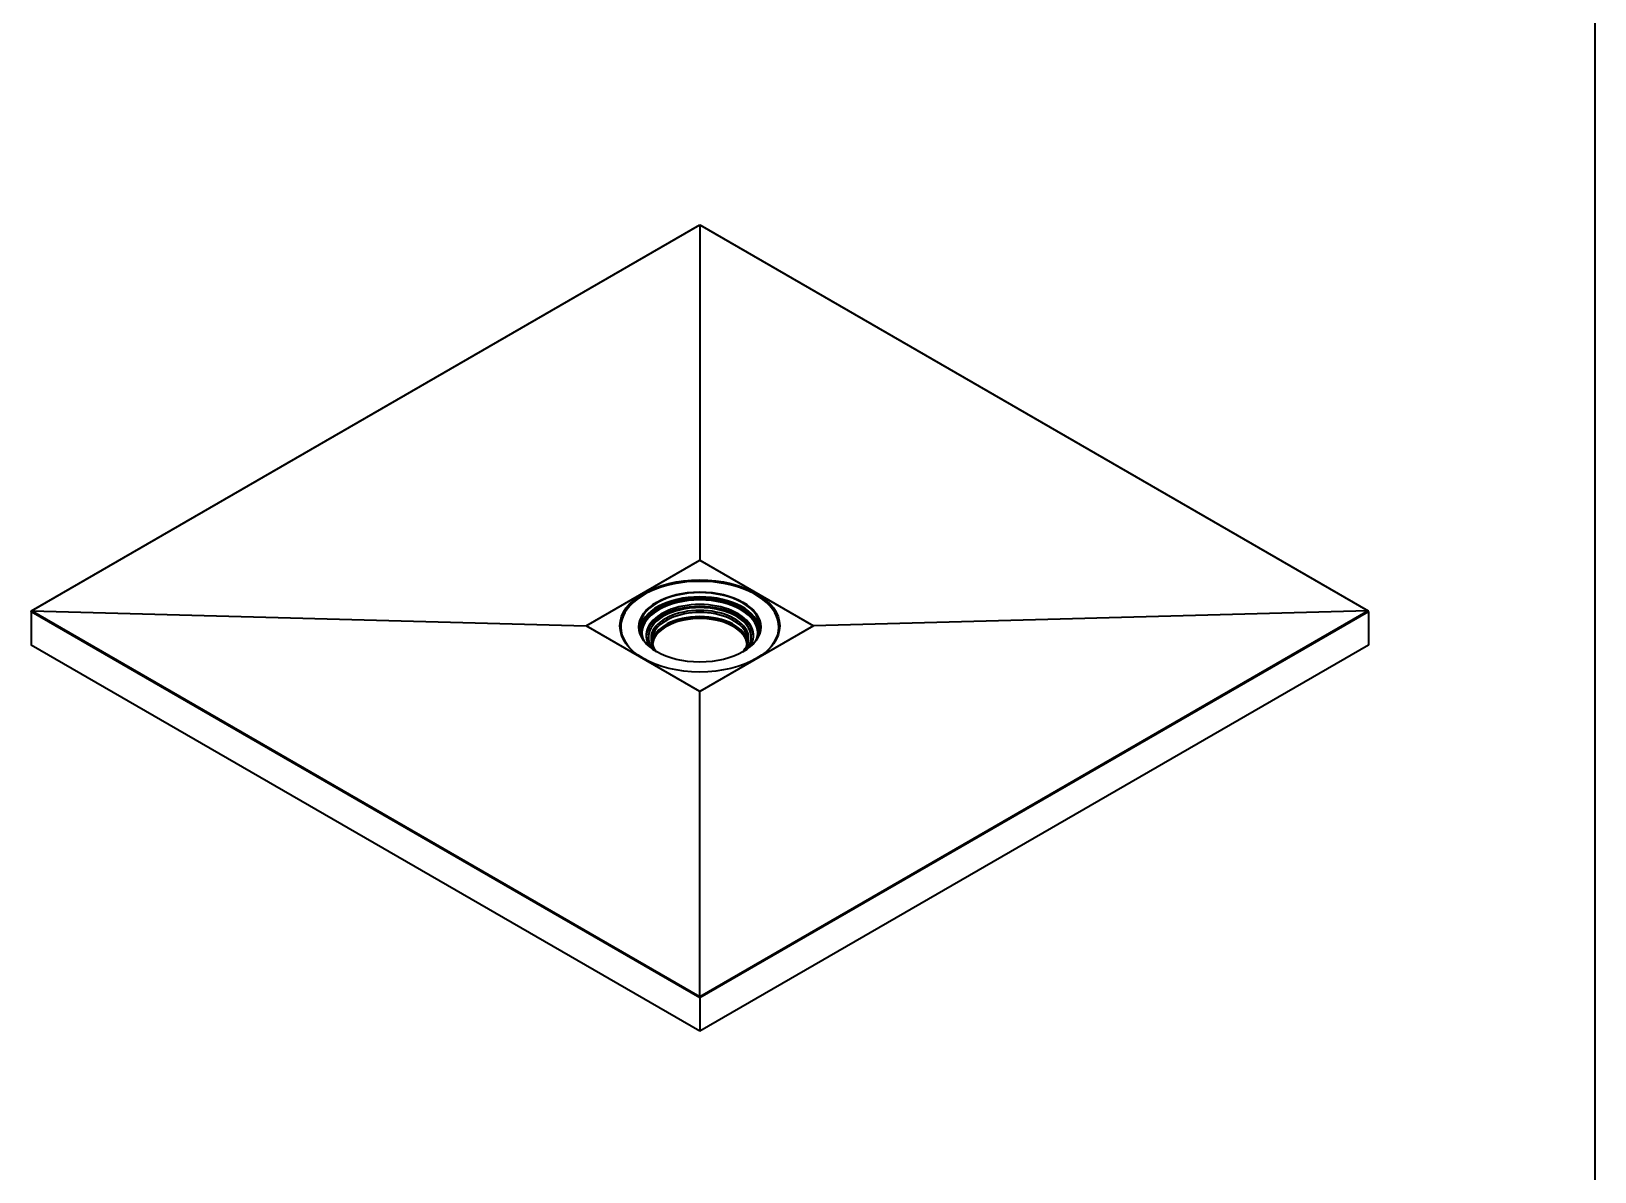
# Model space of a CAD drawing. Header units: millimetres. Extents: x 102 to 3000, y 150 to 4305.
# Drawn here: x 1884 to 3000, y 1081 to 1895 of the extents above; entities that cross this region are included whole.
import ezdxf

# ---------------------------------------------------------------- set-up
doc = ezdxf.new("R2010")
doc.units = ezdxf.units.MM
doc.header["$LTSCALE"] = 15
doc.layers.add('_Sichtbarkanten', color=7, linetype='Continuous', lineweight=35)
doc.layers.add('Rahmen (ISO)', color=7, linetype='Continuous', lineweight=35)

# ---------------------------------------------------------------- blocks, each defined once
blk = doc.blocks.new('Ränder Wedi_hoch')
at = {"layer": 'Rahmen (ISO)'}
blk.add_line((200, 287), (200, 10), dxfattribs=at)

msp = doc.modelspace()

# ---------------------------------------------------------------- linework, layer by layer
at = {"layer": '_Sichtbarkanten'}
for p, q in [((1883.878695206952, 1481.306103140192), (2361.113720257689, 1756.837873319953)), ((2361.113720257689, 1756.837873319953), (2838.348745308426, 1481.306103140192)), ((2361.113720257689, 1756.837873319953), (2361.113720257689, 1517.418992918588)), ((2280.004260250912, 1470.590424349849), (2361.113720257689, 1517.418992918588)), ((2361.113720257689, 1517.418992918588), (2442.223180264467, 1470.590424349849)), ((1883.81664295677, 1480.541476429906), (1883.878695206952, 1481.306103140192)), ((2361.11372025769, 1204.973880366799), (1883.81664295677, 1480.541476429906)), ((1883.81664295677, 1480.541476429906), (1883.81664295677, 1456.812044546694)), ((2361.113720257689, 1205.774332960431), (1883.878695206952, 1481.306103140192)), ((1883.878695206952, 1481.306103140192), (2280.004260250912, 1470.590424349849)), ((2838.348745308426, 1481.306103140192), (2361.11372025769, 1205.774332960431)), ((2838.410797558609, 1480.541476429906), (2361.11372025769, 1204.973880366799)), ((2838.348745308426, 1481.306103140192), (2442.223180264467, 1470.590424349849)), ((2838.410797558609, 1480.541476429906), (2838.348745308426, 1481.306103140192)), ((2838.410797558609, 1480.541476429906), (2838.410797558609, 1456.812044546694)), ((2361.113720257689, 1423.761855781111), (2280.004260250912, 1470.590424349849)), ((2304.676220257689, 1469.212586369534), (2304.676220257689, 1469.82495880523)), ((2324.401220257689, 1461.348658115977), (2324.401220257689, 1462.476489576881)), ((2442.223180264467, 1470.590424349849), (2361.113720257689, 1423.761855781111)), ((2397.826220257689, 1461.348658115977), (2397.826220257689, 1462.47648957688)), ((2417.551220257689, 1469.212586369534), (2417.551220257689, 1469.82495880523)), ((2361.11372025769, 1181.244448483587), (1883.81664295677, 1456.812044546694)), ((2838.410797558609, 1456.812044546694), (2361.11372025769, 1181.244448483587)), ((2361.113720257689, 1205.774332960431), (2361.113720257689, 1423.761855781111)), ((2361.11372025769, 1204.973880366799), (2361.113720257689, 1205.774332960431)), ((2361.11372025769, 1204.973880366799), (2361.11372025769, 1181.244448483587))]:
    msp.add_line(p, q, dxfattribs=at)
for centre, major_axis, ratio, start_param, end_param in [((2361.113720257689, 1469.82495880523), (56.43750000000007, -1.769417945496343e-13), 0.5773502691896265, 5.855646522484779, 9.852316745464142), ((2361.113720257689, 1469.518772587382), (-43.08750000000005, 1.353084311261909e-13), 0.5773502691896265, 2.360536686612998, 7.064241274156385), ((2361.113720257689, 1466.456910408903), (41.81250000000005, -1.285430095698814e-13), 0.5773502691896265, 6.101523588282064, 9.6064396796669), ((2361.113720257689, 1466.150724191055), (-41.43750000000004, 1.280225925270884e-13), 0.5773502691896264, 2.921742639459178, 6.503035321310213), ((2361.113720257689, 1466.456910408903), (43.08750000000005, -1.327063459122257e-13), 0.5773502691896265, 0.06157997227365552, 3.080012681316148), ((2361.113720257689, 1463.668260547888), (38.43750000000001, -1.207367539279858e-13), 0.5773502691896264, 5.920464306779045, 9.78749896116993), ((2361.113720257689, 1465.232165537511), (41.43750000000006, -1.260710286166145e-13), 0.5773502691896263, 0.01919864854967108, 3.122394005040133), ((2361.113720257689, 1462.47648957688), (36.71250000000005, -1.092875789865389e-13), 0.5773502691896263, 5.869595892154506, 9.838367375794457), ((2361.11372025769, 1467.987841498142), (-57.00000000000051, 0), 0.5773502691896255, 6.077930574986189, 6.243632839828007), ((2361.113720257689, 1461.519927168518), (34.87755015066355, -1.103284130721249e-13), 0.5773502691896264, 5.800997883883916, 9.906965384065048), ((2361.113720257689, 1462.247903485011), (38.43749999999997, -1.177443559319258e-13), 0.5773502691896264, 0.03200716355504599, 3.109585490034758), ((2361.113720257689, 1460.455660539084), (34.12500000000003, -1.092875789865388e-13), 0.5773502691896264, 5.887174682716185, 9.820788585232775), ((2361.113720257689, 1457.577510091314), (34.12500000000001, -1.061650767297806e-13), 0.5773502691896263, 0.07310690340318565, 3.068485750186619), ((2361.113720257689, 1456.812044546694), (-33.75000000000001, 6.505213034913027e-16), 0.5773502691896254, 3.175343437729438, 6.249434523039954), ((2361.113720257689, 1456.383383841707), (33.75000000000001, -7.806255641895633e-16), 0.5773502691896254, 0.05105555707675759, 3.090537096513049), ((2361.113720257689, 1467.987841498142), (56.99999999999989, 0), 0.5773502691896254, 0.03955246735157155, 0.205254732193408), ((2361.113720257689, 1469.212586369534), (-56.43749999999982, 1.001876885379774e-13), 0.5773502691896266, 1.67122223542011e-14, 0.2174436002322704), ((2361.113720257689, 1469.212586369534), (56.43750000000071, -3.413935800722355e-13), 0.5773502691896264, 6.065741706947313, 6.283185307179589), ((2361.113720257689, 1461.348658115977), (-36.71249999999999, 1.124812034605103e-13), 0.5773502691896265, 6.245004513516489e-15, 0.3014258656042909), ((2361.113720257689, 1461.348658115977), (36.71250000000047, -1.301042606982606e-13), 0.5773502691896264, 5.981759441575323, 6.283185307179592)]:
    msp.add_ellipse(centre, major_axis=major_axis, ratio=ratio, start_param=start_param, end_param=end_param, dxfattribs=at)
for centre, major_axis, ratio in [((2361.113720257689, 1470.590424349849), (57.00000000000001, -3.401445791695324e-12), 0.5773502691896256), ((2361.113720257689, 1469.82495880523), (43.46250000000008, -1.332267629550188e-13), 0.5773502691896265)]:
    msp.add_ellipse(centre, major_axis=major_axis, ratio=ratio, dxfattribs=at)

# ---------------------------------------------------------------- block references
at = {"xscale": 15, "yscale": 15, "zscale": 15}
msp.add_blockref('Ränder Wedi_hoch', (0, 0), dxfattribs=at)

doc.saveas('drawing.dxf')
